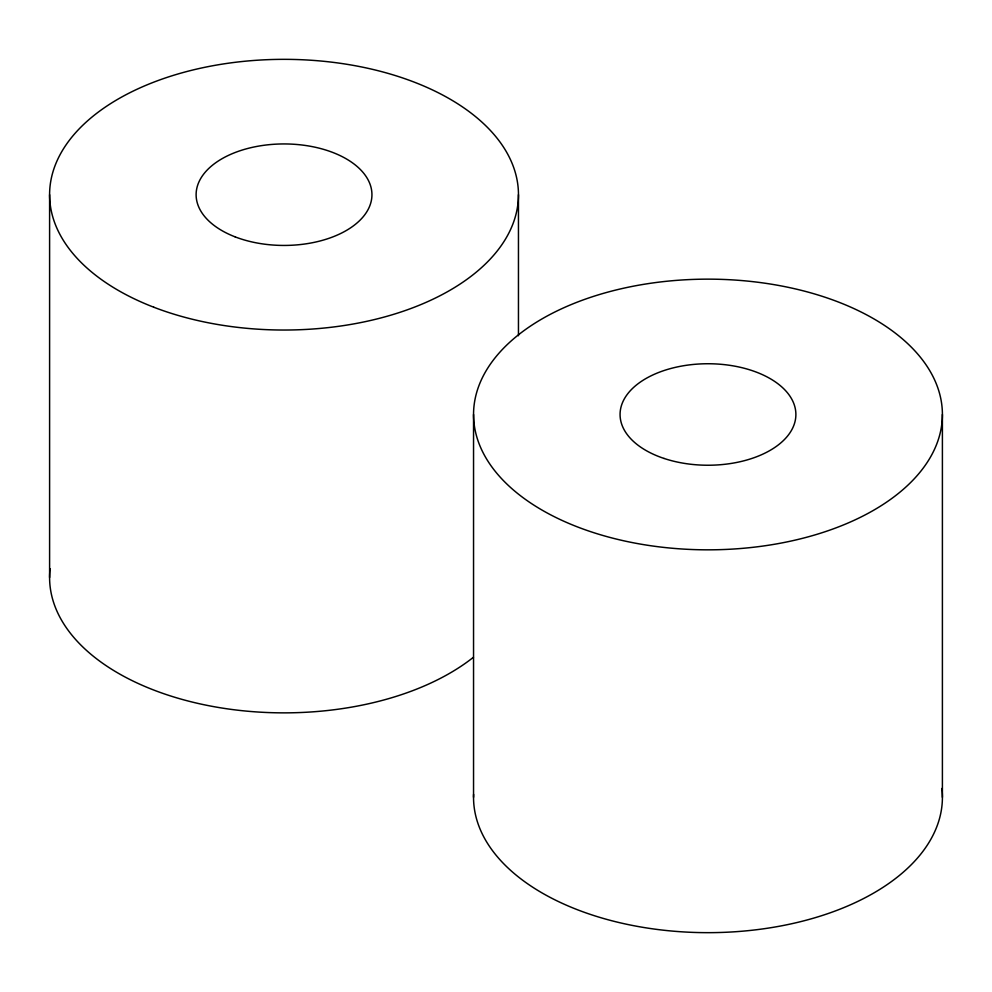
<?xml version="1.0" encoding="UTF-8"?>
<svg xmlns="http://www.w3.org/2000/svg" width="992" height="992" viewBox="0 0 992 992"><rect width="100%" height="100%" fill="white"/><g stroke="black" fill="none" stroke-linecap="round" stroke-linejoin="round"><path stroke-width="1.49" d="M942.4 414.482A234.434 135.346 0 0 1 590.761 531.7A234.434 135.346 0 0 1 590.761 297.278A234.434 135.346 0 0 1 942.4 414.482L942.4 797.308M518.456 194.692L518.456 335.73M473.544 414.482L473.544 797.308M49.6 194.692L49.6 577.518M473.457 657.25A234.434 135.346 0 0 1 204.154 704.766A234.434 135.346 0 0 1 50.096 568.664M941.904 788.454A234.434 135.346 0 0 1 713.087 932.629A234.434 135.346 0 0 1 473.593 794.356M235.191 236.89A87.916 50.753 0 0 0 371.752 198.016A87.916 50.753 0 0 0 245.148 149.172A87.916 50.753 0 0 0 235.191 236.89M153.785 307.222A234.434 135.346 0 0 0 517.96 203.546A234.434 135.346 0 0 0 180.346 73.296A234.434 135.346 0 0 0 153.785 307.222M664.02 458.44A87.916 50.753 0 0 0 795.882 414.482A87.916 50.753 0 0 0 664.02 370.537A87.916 50.753 0 0 0 664.02 458.44"/></g></svg>
